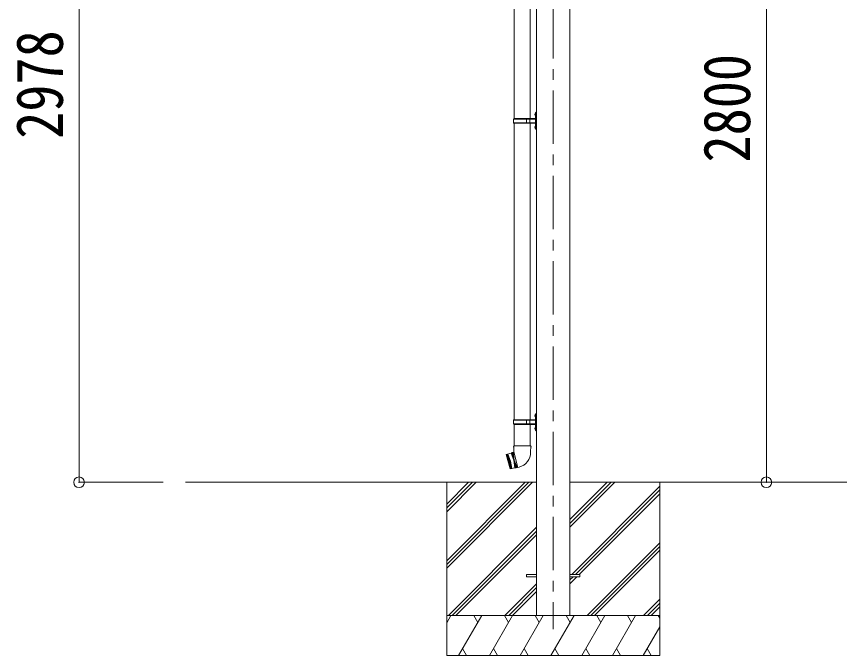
# Model space of a CAD drawing. Units: millimetres at full size, sheet at 1:40. Extents: x -11243 to 11243, y -7760 to 7760.
# Drawn here: x 1152 to 4242, y -5216 to -2818 of the extents above; entities that cross this region are included whole.
import ezdxf
from ezdxf.enums import TextEntityAlignment as Align

# ---------------------------------------------------------------- set-up
doc = ezdxf.new("R2010")
doc.units = ezdxf.units.MM
doc.header["$LTSCALE"] = 40
doc.header["$PDMODE"] = 32
doc.header["$PDSIZE"] = 40
doc.linetypes.add('CHAIN1', pattern=[8, 5, -1, 1, -1])
for name, color, linetype, lineweight in [('0-0_0', 7, 'Continuous', 9), ('0-1_本体', 5, 'CHAIN1', 9), ('0-3_ELV2', 7, 'Continuous', 9), ('0-6_OTH_LINE', 6, 'Continuous', 9), ('0-9_OUTLINE', 7, 'Continuous', 9)]:
    doc.layers.add(name, color=color, linetype=linetype, lineweight=lineweight)
doc.styles.add('ＭＳ ゴシック', font='')
doc.styles.get('ＭＳ ゴシック').set_extended_font_data('MS Gothic')

msp = doc.modelspace()

# ---------------------------------------------------------------- linework, layer by layer
at = {"layer": '0-0_0'}
for p, q in [((1787.23, -4566.06), (3104.76, -4566.06)), ((2767.26, -4566.06), (2767.26, -5216.06)), ((2767.26, -4860.24), (3061.44, -4566.06)), ((2767.26, -4874.38), (3075.59, -4566.06)), ((2767.26, -4888.52), (3089.73, -4566.06)), ((2767.26, -4676.39), (2877.6, -4566.06)), ((2767.26, -4662.25), (2863.45, -4566.06)), ((2767.26, -4648.11), (2849.31, -4566.06)), ((3229.76, -4734.39), (3398.1, -4566.06)), ((3229.76, -4720.25), (3383.95, -4566.06)), ((3229.76, -4706.11), (3369.81, -4566.06)), ((3229.76, -4566.06), (6404.81, -4566.06)), ((3567.26, -4566.06), (3567.26, -5216.06)), ((3236.44, -4911.56), (3567.26, -4580.74)), ((3250.58, -4911.56), (3567.26, -4594.88)), ((3264.73, -4911.56), (3567.26, -4609.03)), ((2773.57, -5066.06), (3104.76, -4734.87)), ((2787.71, -5066.06), (3104.76, -4749.01)), ((2801.86, -5066.06), (3104.76, -4763.16)), ((3294.07, -5066.06), (3567.26, -4792.87)), ((3308.21, -5066.06), (3567.26, -4807.01)), ((3322.36, -5066.06), (3567.26, -4821.16)), ((3229.76, -4946.52), (3255.73, -4920.56)), ((3229.76, -4932.38), (3241.58, -4920.56)), ((3104.76, -4947), (2985.71, -5066.06)), ((2999.85, -5066.06), (3104.76, -4961.15)), ((3013.99, -5066.06), (3104.76, -4975.29)), ((3506.21, -5066.06), (3567.26, -5005)), ((3520.35, -5066.06), (3567.26, -5019.15)), ((3534.49, -5066.06), (3567.26, -5033.29)), ((3567.26, -5066.06), (2767.26, -5066.06)), ((2767.26, -5093.56), (2783.14, -5066.06)), ((2812.01, -5216.06), (2898.61, -5066.06)), ((2883.61, -5092.04), (2868.61, -5066.06)), ((2927.48, -5216.06), (3014.08, -5066.06)), ((2999.08, -5092.04), (2984.08, -5066.06)), ((3042.95, -5216.06), (3129.55, -5066.06)), ((3114.55, -5092.04), (3099.55, -5066.06)), ((3158.42, -5216.06), (3245.02, -5066.06)), ((3230.02, -5092.04), (3215.02, -5066.06)), ((3273.89, -5216.06), (3360.49, -5066.06)), ((3345.49, -5092.04), (3330.49, -5066.06)), ((3389.36, -5216.06), (3475.96, -5066.06)), ((3445.96, -5066.06), (3460.96, -5092.04)), ((3561.43, -5066.06), (3567.26, -5076.16)), ((3504.83, -5216.06), (3567.26, -5107.92)), ((2827.01, -5190.08), (2842.01, -5216.06)), ((2942.48, -5190.08), (2957.48, -5216.06)), ((3057.95, -5190.08), (3072.95, -5216.06)), ((3173.42, -5190.08), (3188.42, -5216.06)), ((3288.89, -5190.08), (3303.89, -5216.06)), ((3404.36, -5190.08), (3419.36, -5216.06)), ((3519.83, -5190.08), (3534.83, -5216.06)), ((2767.26, -5216.06), (3567.26, -5216.06))]:
    msp.add_line(p, q, dxfattribs=at)
at = {"layer": '0-1_本体'}
msp.add_line((3167.26, -1496.24), (3167.26, -5116.67), dxfattribs=at)
at = {"layer": '0-3_ELV2', "color": 4}
for p, q in [((3104.76, -5066.06), (3104.76, -1767.16)), ((3229.76, -1767.16), (3229.76, -5066.06)), ((3067.26, -4911.56), (3104.76, -4911.56)), ((3067.26, -4911.56), (3067.26, -4920.56)), ((3229.76, -4911.56), (3267.26, -4911.56)), ((3267.26, -4911.56), (3267.26, -4920.56)), ((3067.26, -4920.56), (3104.76, -4920.56)), ((3229.76, -4920.56), (3267.26, -4920.56))]:
    msp.add_line(p, q, dxfattribs=at)
at = {"layer": '0-6_OTH_LINE'}
for p, q in [((1387.21, -4566.06), (1387.21, -1588.29)), ((3966.94, -1766.06), (3966.94, -4566.06)), ((1387.21, -4566.06), (1703.45, -4566.06)), ((3966.94, -4566.06), (3326.91, -4566.06))]:
    msp.add_line(p, q, dxfattribs=at)
for p in [(1387.21, -4566.06), (3966.94, -4566.06)]:
    msp.add_point(p, dxfattribs=at)
at = {"layer": '0-9_OUTLINE'}
for p, q in [((3020.91, -2089.06), (3020.91, -3201.06)), ((3080.61, -2089.06), (3080.61, -3201.06)), ((3099.73, -3181.91), (3100.36, -3181.91)), ((3099.73, -3181.91), (3099.73, -3190.21)), ((3100.36, -3181.91), (3100.76, -3182.31)), ((3102.76, -3177.56), (3100.76, -3179.56)), ((3100.76, -3179.56), (3100.76, -3240.56)), ((3102.76, -3177.56), (3102.76, -3242.56)), ((3102.76, -3177.56), (3104.76, -3177.56)), ((3017.76, -3203.06), (3018.76, -3201.06)), ((3017.76, -3217.06), (3017.76, -3203.06)), ((3066.26, -3203.06), (3017.76, -3203.06)), ((3100.26, -3201.06), (3018.76, -3201.06)), ((3066.26, -3219.06), (3066.26, -3201.06)), ((3067.01, -3201.06), (3069.01, -3203.06)), ((3100.26, -3203.06), (3069.01, -3203.06)), ((3079.39, -3203.06), (3077.39, -3201.06)), ((3079.39, -3217.06), (3079.39, -3203.06)), ((3098.46, -3183.92), (3100.51, -3184.91)), ((3099.73, -3190.21), (3100.36, -3190.21)), ((3100.51, -3184.91), (3101.12, -3186.06)), ((3017.76, -3217.06), (3018.76, -3219.06)), ((3066.26, -3217.06), (3017.76, -3217.06)), ((3018.76, -3219.06), (3100.26, -3219.06)), ((3020.91, -3219.06), (3020.91, -4331.06)), ((3067.01, -3219.06), (3069.01, -3217.06)), ((3100.26, -3217.06), (3069.01, -3217.06)), ((3079.39, -3217.06), (3077.39, -3219.06)), ((3080.61, -3219.06), (3080.61, -4331.06)), ((3098.46, -3231.92), (3100.51, -3232.91)), ((3099.73, -3229.91), (3100.36, -3229.91)), ((3099.73, -3229.91), (3099.73, -3238.21)), ((3099.73, -3238.21), (3100.36, -3238.21)), ((3100.36, -3229.91), (3100.36, -3238.21)), ((3100.36, -3229.91), (3100.76, -3230.31)), ((3100.36, -3238.21), (3100.76, -3237.81)), ((3100.51, -3232.91), (3101.12, -3234.06)), ((3100.76, -3240.56), (3102.76, -3242.56)), ((3104.76, -3242.56), (3102.76, -3242.56)), ((3098.46, -4313.92), (3100.51, -4314.91)), ((3099.73, -4311.91), (3100.36, -4311.91)), ((3099.73, -4311.91), (3099.73, -4320.21)), ((3099.73, -4320.21), (3100.36, -4320.21)), ((3100.36, -4311.91), (3100.76, -4312.31)), ((3100.51, -4314.91), (3101.12, -4316.06)), ((3102.76, -4307.56), (3100.76, -4309.56)), ((3100.76, -4309.56), (3100.76, -4370.56)), ((3102.76, -4307.56), (3102.76, -4372.56)), ((3102.76, -4307.56), (3104.76, -4307.56)), ((3017.76, -4333.06), (3018.76, -4331.06)), ((3017.76, -4347.06), (3017.76, -4333.06)), ((3066.26, -4333.06), (3017.76, -4333.06)), ((3017.76, -4347.06), (3018.76, -4349.06)), ((3066.26, -4347.06), (3017.76, -4347.06)), ((3100.26, -4331.06), (3018.76, -4331.06)), ((3018.76, -4349.06), (3100.26, -4349.06)), ((3020.91, -4349.06), (3020.91, -4428.77)), ((3066.26, -4349.06), (3066.26, -4331.06)), ((3067.01, -4331.06), (3069.01, -4333.06)), ((3067.01, -4349.06), (3069.01, -4347.06)), ((3100.26, -4333.06), (3069.01, -4333.06)), ((3100.26, -4347.06), (3069.01, -4347.06)), ((3079.39, -4333.06), (3077.39, -4331.06)), ((3079.39, -4347.06), (3077.39, -4349.06)), ((3079.39, -4347.06), (3079.39, -4333.06)), ((3080.61, -4349.06), (3080.61, -4428.77)), ((3098.46, -4361.92), (3100.51, -4362.91)), ((3099.73, -4359.91), (3100.36, -4359.91)), ((3099.73, -4359.91), (3099.73, -4368.21)), ((3099.73, -4368.21), (3100.36, -4368.21)), ((3100.36, -4359.91), (3100.36, -4368.21)), ((3100.36, -4359.91), (3100.76, -4360.31)), ((3100.36, -4368.21), (3100.76, -4367.81)), ((3100.51, -4362.91), (3101.12, -4364.06)), ((3100.76, -4370.56), (3102.76, -4372.56)), ((3104.76, -4372.56), (3102.76, -4372.56)), ((3019.06, -4428.77), (3017.36, -4433.27)), ((3019.09, -4433.77), (3017.36, -4433.27)), ((3082.46, -4428.77), (3019.06, -4428.77)), ((3019.06, -4428.77), (3019.2, -4452.01)), ((3082.46, -4428.77), (3082.31, -4453.77)), ((2990.48, -4462.29), (2990.83, -4461.68)), ((2990.48, -4462.29), (3004.79, -4515.71)), ((3008.7, -4456.89), (2990.83, -4461.68)), ((3005.41, -4516.06), (2990.83, -4461.68)), ((2994.7, -4460.64), (3009.27, -4515.03)), ((2999.09, -4488.61), (2994.7, -4460.64)), ((2996.63, -4460.13), (3011.2, -4514.51)), ((3006.81, -4486.54), (2996.63, -4460.13)), ((3011.34, -4455.15), (3008.7, -4456.89)), ((3011.34, -4455.15), (3013.27, -4454.63)), ((3026.43, -4511.46), (3011.34, -4455.15)), ((3016.24, -4454.1), (3013.27, -4454.63)), ((3013.27, -4454.63), (3028.36, -4510.95)), ((3019.13, -4453.32), (3016.24, -4454.1)), ((3016.24, -4454.1), (3020.82, -4482.79)), ((3019.2, -4452.01), (3018.81, -4452.11)), ((3018.81, -4452.11), (3034.42, -4510.36)), ((2999.09, -4488.61), (3009.27, -4515.03)), ((3006.81, -4486.54), (3011.2, -4514.51)), ((3031.2, -4509.93), (3020.82, -4482.79)), ((3031.2, -4509.93), (3028.36, -4510.95)), ((3034.09, -4509.15), (3031.2, -4509.93)), ((3034.42, -4510.36), (3039.33, -4509.04)), ((3005.41, -4516.06), (3004.79, -4515.71)), ((3023.28, -4511.27), (3005.41, -4516.06)), ((3026.43, -4511.46), (3023.28, -4511.27)), ((3026.43, -4511.46), (3028.36, -4510.95))]:
    msp.add_line(p, q, dxfattribs=at)
for points in [[(3100.36, -3181.91), (3100.36, -3190.21), (3100.76, -3189.81)], [(3098.46, -3188.21), (3100.51, -3187.21), (3101.12, -3186.06)], [(3098.46, -3236.21), (3100.51, -3235.21), (3101.12, -3234.06)], [(3098.46, -4318.21), (3100.51, -4317.21), (3101.12, -4316.06)], [(3100.36, -4311.91), (3100.36, -4320.21), (3100.76, -4319.81)], [(3098.46, -4366.21), (3100.51, -4365.21), (3101.12, -4364.06)], [(3082.46, -4428.77), (3083.96, -4433.27), (3082.43, -4433.77)], [(3008.7, -4456.89), (3018.89, -4483.31), (3023.28, -4511.27)]]:
    msp.add_lwpolyline(points, dxfattribs=at)
for centre, radius, start, end in [((3104.06, -3186.06), 6, 136.21765, 223.78235), ((3100.26, -3200.56), 0.5, 270, 0), ((3100.26, -3202.56), 0.5, 270, 0), ((3104.06, -3234.06), 6, 136.21765, 223.78235), ((3100.26, -3217.56), 0.5, 0, 90), ((3100.26, -3219.56), 0.5, 0, 90), ((3104.06, -4316.06), 6, 136.21765, 223.78235), ((3100.26, -4330.56), 0.5, 270, 0), ((3100.26, -4332.56), 0.5, 270, 0), ((3100.26, -4347.56), 0.5, 0, 90), ((3100.26, -4349.56), 0.5, 0, 90), ((3104.06, -4364.06), 6, 136.21765, 223.78235), ((3024.32, -4453.02), 58, 285, 359.65623)]:
    msp.add_arc(centre, radius, start, end, dxfattribs=at)

# ---------------------------------------------------------------- texts
at = {"layer": '0-6_OTH_LINE', "color": 7, "style": 'ＭＳ ゴシック', "width": 0.85}
for s, p in [('2978', (1379.21, -3277.18)), ('2800', (3958.94, -3366.06))]:
    msp.add_text(s, height=176, rotation=90, dxfattribs=at).set_placement(p, align=Align.BOTTOM_LEFT)

doc.saveas('drawing.dxf')
